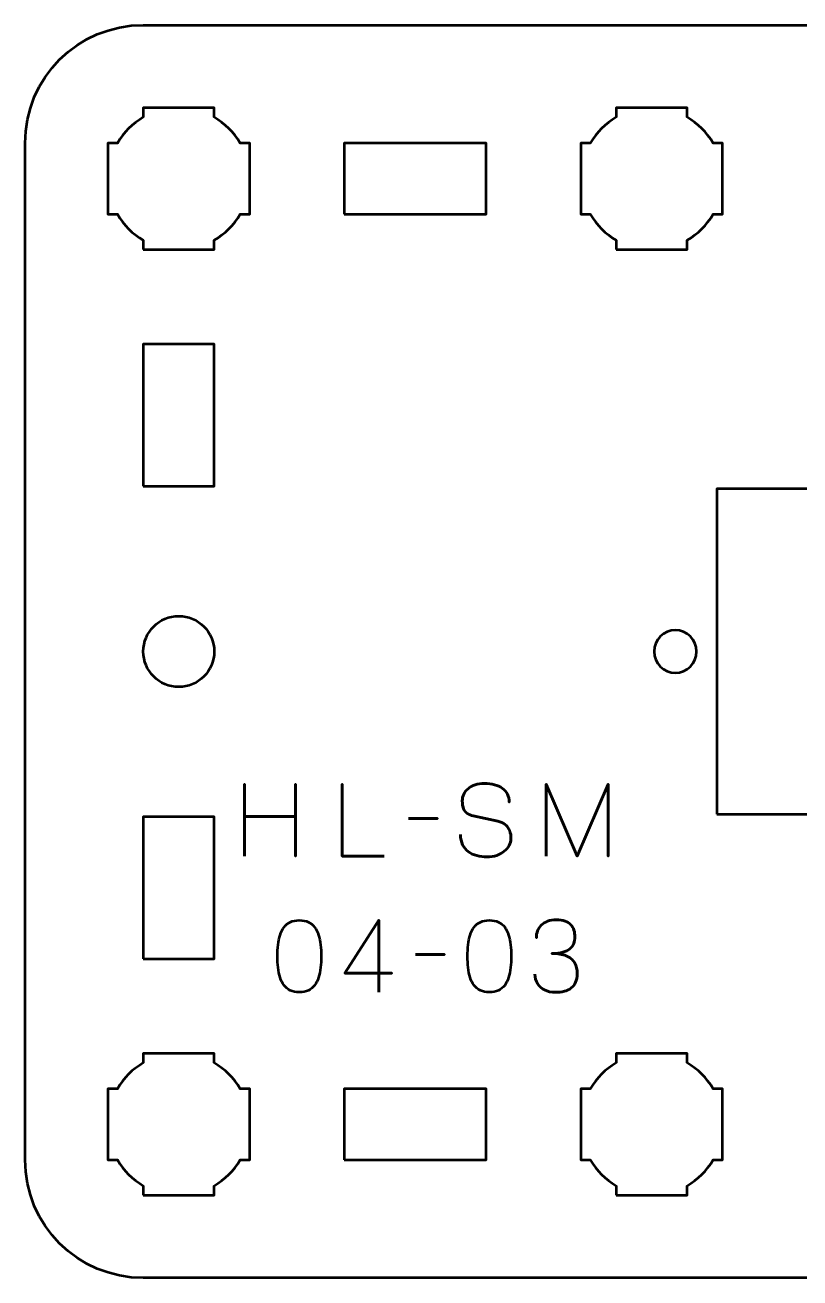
# Model space of a CAD drawing. Header units: centimetres. Extents: x -26.2 to 5.2, y -20.5 to -9.2.
# Drawn here: x -26.15 to -22.87, y -14.5 to -9.2 of the extents above; entities that cross this region are included whole.
import ezdxf

# ---------------------------------------------------------------- set-up
doc = ezdxf.new("R2010")
doc.units = ezdxf.units.CM
doc.header["$MEASUREMENT"] = 0
doc.layers.add('Layer 1', color=7, linetype='Continuous')

msp = doc.modelspace()

# ---------------------------------------------------------------- linework, layer by layer
at = {"layer": 'Layer 1', "color": 250, "lineweight": 53}
msp.add_ellipse((-25.49999, -11.85), major_axis=(0, 0.15), ratio=1, dxfattribs=at)
at = {"layer": 'Layer 1', "lineweight": 53}
for points, knots in [([(-26.15001, -13.79983), (-26.15001, -13.79983), (-26.15003, -13.99994), (-26.15003, -13.99994), (-26.15003, -13.99994), (-26.15003, -14.27694), (-25.92694, -14.50003), (-25.64994, -14.50003), (-25.64994, -14.50003), (-25.64994, -14.50003), (-19.35007, -14.50003), (-19.35007, -14.50003), (-19.35007, -14.50003), (-19.07293, -14.50003), (-18.84997, -14.27694), (-18.84997, -13.99994), (-18.84997, -13.99994), (-18.84997, -13.99994), (-18.84997, -9.70007), (-18.84997, -9.70007), (-18.84997, -9.70007), (-18.84997, -9.42293), (-19.07293, -9.19997), (-19.35007, -9.19997), (-19.35007, -9.19997), (-19.35007, -9.19997), (-25.64994, -9.19997), (-25.64994, -9.19997), (-25.64994, -9.19997), (-25.92694, -9.19997), (-26.15003, -9.42293), (-26.15003, -9.70007), (-26.15003, -9.70007), (-26.15003, -9.70007), (-26.15003, -11.46555), (-26.15003, -11.46555), (-26.15003, -11.46555), (-26.15003, -11.46555), (-26.15001, -13.79983), (-26.15001, -13.79983)], [0, 0, 0, 0, 0.1, 0.1, 0.1, 0.1, 0.2, 0.2, 0.2, 0.2, 0.3, 0.3, 0.3, 0.3, 0.4, 0.4, 0.4, 0.4, 0.5, 0.5, 0.5, 0.5, 0.6, 0.6, 0.6, 0.6, 0.7, 0.7, 0.7, 0.7, 0.8, 0.8, 0.8, 0.8, 0.9, 0.9, 0.9, 0.9, 1, 1, 1, 1]), ([(-25.64993, -10.15), (-25.64993, -10.15), (-25.64993, -10.10989), (-25.64993, -10.10989), (-25.64993, -10.10989), (-25.69554, -10.08357), (-25.73346, -10.04554), (-25.75978, -10.00007), (-25.75978, -10.00007), (-25.75978, -10.00007), (-25.8, -10.00007), (-25.8, -10.00007), (-25.8, -10.00007), (-25.8, -10.00007), (-25.8, -9.85), (-25.8, -9.85), (-25.8, -9.85), (-25.8, -9.85), (-25.8, -9.70007), (-25.8, -9.70007), (-25.8, -9.70007), (-25.8, -9.70007), (-25.75978, -9.70007), (-25.75978, -9.70007), (-25.75978, -9.70007), (-25.73346, -9.65445), (-25.69554, -9.61657), (-25.64993, -9.59025), (-25.64993, -9.59025), (-25.64993, -9.59025), (-25.64993, -9.55), (-25.64993, -9.55), (-25.64993, -9.55), (-25.64993, -9.55), (-25.5, -9.55), (-25.5, -9.55), (-25.5, -9.55), (-25.5, -9.55), (-25.34992, -9.55), (-25.34992, -9.55), (-25.34992, -9.55), (-25.34992, -9.55), (-25.34992, -9.59025), (-25.34992, -9.59025), (-25.34992, -9.59025), (-25.30445, -9.61657), (-25.26642, -9.65445), (-25.2401, -9.70007), (-25.2401, -9.70007), (-25.2401, -9.70007), (-25.19999, -9.70007), (-25.19999, -9.70007), (-25.19999, -9.70007), (-25.19999, -9.70007), (-25.19999, -9.85), (-25.19999, -9.85), (-25.19999, -9.85), (-25.19999, -9.85), (-25.19999, -10.00007), (-25.19999, -10.00007), (-25.19999, -10.00007), (-25.19999, -10.00007), (-25.2401, -10.00007), (-25.2401, -10.00007), (-25.2401, -10.00007), (-25.26642, -10.04554), (-25.30445, -10.08357), (-25.34992, -10.10989), (-25.34992, -10.10989), (-25.34992, -10.10989), (-25.34992, -10.15), (-25.34992, -10.15), (-25.34992, -10.15), (-25.34992, -10.15), (-25.5, -10.15), (-25.5, -10.15), (-25.5, -10.15), (-25.5, -10.15), (-25.64993, -10.15), (-25.64993, -10.15)], [0, 0, 0, 0, 0.05, 0.05, 0.05, 0.05, 0.1, 0.1, 0.1, 0.1, 0.15, 0.15, 0.15, 0.15, 0.2, 0.2, 0.2, 0.2, 0.25, 0.25, 0.25, 0.25, 0.3, 0.3, 0.3, 0.3, 0.35, 0.35, 0.35, 0.35, 0.4, 0.4, 0.4, 0.4, 0.45, 0.45, 0.45, 0.45, 0.5, 0.5, 0.5, 0.5, 0.55, 0.55, 0.55, 0.55, 0.6, 0.6, 0.6, 0.6, 0.65, 0.65, 0.65, 0.65, 0.7, 0.7, 0.7, 0.7, 0.75, 0.75, 0.75, 0.75, 0.8, 0.8, 0.8, 0.8, 0.85, 0.85, 0.85, 0.85, 0.9, 0.9, 0.9, 0.9, 0.95, 0.95, 0.95, 0.95, 1, 1, 1, 1]), ([(-23.64993, -10.15), (-23.64993, -10.15), (-23.64993, -10.10989), (-23.64993, -10.10989), (-23.64993, -10.10989), (-23.69554, -10.08357), (-23.73346, -10.04554), (-23.75978, -10.00007), (-23.75978, -10.00007), (-23.75978, -10.00007), (-23.8, -10.00007), (-23.8, -10.00007), (-23.8, -10.00007), (-23.8, -10.00007), (-23.8, -9.85), (-23.8, -9.85), (-23.8, -9.85), (-23.8, -9.85), (-23.8, -9.70007), (-23.8, -9.70007), (-23.8, -9.70007), (-23.8, -9.70007), (-23.75978, -9.70007), (-23.75978, -9.70007), (-23.75978, -9.70007), (-23.73346, -9.65445), (-23.69554, -9.61657), (-23.64993, -9.59025), (-23.64993, -9.59025), (-23.64993, -9.59025), (-23.64993, -9.55), (-23.64993, -9.55), (-23.64993, -9.55), (-23.64993, -9.55), (-23.5, -9.55), (-23.5, -9.55), (-23.5, -9.55), (-23.5, -9.55), (-23.34992, -9.55), (-23.34992, -9.55), (-23.34992, -9.55), (-23.34992, -9.55), (-23.34992, -9.59025), (-23.34992, -9.59025), (-23.34992, -9.59025), (-23.30445, -9.61657), (-23.26642, -9.65445), (-23.2401, -9.70007), (-23.2401, -9.70007), (-23.2401, -9.70007), (-23.19999, -9.70007), (-23.19999, -9.70007), (-23.19999, -9.70007), (-23.19999, -9.70007), (-23.19999, -9.85), (-23.19999, -9.85), (-23.19999, -9.85), (-23.19999, -9.85), (-23.19999, -10.00007), (-23.19999, -10.00007), (-23.19999, -10.00007), (-23.19999, -10.00007), (-23.2401, -10.00007), (-23.2401, -10.00007), (-23.2401, -10.00007), (-23.26642, -10.04554), (-23.30445, -10.08357), (-23.34992, -10.10989), (-23.34992, -10.10989), (-23.34992, -10.10989), (-23.34992, -10.15), (-23.34992, -10.15), (-23.34992, -10.15), (-23.34992, -10.15), (-23.5, -10.15), (-23.5, -10.15), (-23.5, -10.15), (-23.5, -10.15), (-23.64993, -10.15), (-23.64993, -10.15)], [0, 0, 0, 0, 0.05, 0.05, 0.05, 0.05, 0.1, 0.1, 0.1, 0.1, 0.15, 0.15, 0.15, 0.15, 0.2, 0.2, 0.2, 0.2, 0.25, 0.25, 0.25, 0.25, 0.3, 0.3, 0.3, 0.3, 0.35, 0.35, 0.35, 0.35, 0.4, 0.4, 0.4, 0.4, 0.45, 0.45, 0.45, 0.45, 0.5, 0.5, 0.5, 0.5, 0.55, 0.55, 0.55, 0.55, 0.6, 0.6, 0.6, 0.6, 0.65, 0.65, 0.65, 0.65, 0.7, 0.7, 0.7, 0.7, 0.75, 0.75, 0.75, 0.75, 0.8, 0.8, 0.8, 0.8, 0.85, 0.85, 0.85, 0.85, 0.9, 0.9, 0.9, 0.9, 0.95, 0.95, 0.95, 0.95, 1, 1, 1, 1]), ([(-24.79999, -10.00007), (-24.79999, -10.00007), (-24.79999, -9.70007), (-24.79999, -9.70007), (-24.79999, -9.70007), (-24.79999, -9.70007), (-24.19998, -9.70007), (-24.19998, -9.70007), (-24.19998, -9.70007), (-24.19998, -9.70007), (-24.19998, -10.00007), (-24.19998, -10.00007), (-24.19998, -10.00007), (-24.19998, -10.00007), (-24.79999, -10.00007), (-24.79999, -10.00007)], [0, 0, 0, 0, 0.25, 0.25, 0.25, 0.25, 0.5, 0.5, 0.5, 0.5, 0.75, 0.75, 0.75, 0.75, 1, 1, 1, 1]), ([(-25.65007, -11.15002), (-25.65007, -11.15002), (-25.65007, -10.55002), (-25.65007, -10.55002), (-25.65007, -10.55002), (-25.65007, -10.55002), (-25.35007, -10.55002), (-25.35007, -10.55002), (-25.35007, -10.55002), (-25.35007, -10.55002), (-25.35007, -11.15002), (-25.35007, -11.15002), (-25.35007, -11.15002), (-25.35007, -11.15002), (-25.65007, -11.15002), (-25.65007, -11.15002)], [0, 0, 0, 0, 0.25, 0.25, 0.25, 0.25, 0.5, 0.5, 0.5, 0.5, 0.75, 0.75, 0.75, 0.75, 1, 1, 1, 1]), ([(-23.22495, -12.53753), (-23.22495, -12.53753), (-23.22495, -11.16253), (-23.22495, -11.16253), (-23.22495, -11.16253), (-22.28625, -11.16253), (-21.78866, -11.16253), (-20.84996, -11.16253), (-20.84996, -11.16253), (-20.84996, -11.16253), (-20.84996, -12.53753), (-20.84996, -12.53753), (-20.84996, -12.53753), (-21.81104, -12.53753), (-22.26387, -12.53753), (-23.22495, -12.53753)], [0, 0, 0, 0, 0.25, 0.25, 0.25, 0.25, 0.5, 0.5, 0.5, 0.5, 0.75, 0.75, 0.75, 0.75, 1, 1, 1, 1]), ([(-23.48996, -11.85003), (-23.48996, -11.80033), (-23.44966, -11.76003), (-23.39996, -11.76003), (-23.39996, -11.76003), (-23.35026, -11.76003), (-23.30996, -11.80033), (-23.30996, -11.85003), (-23.30996, -11.85003), (-23.30996, -11.89973), (-23.35026, -11.94003), (-23.39996, -11.94003), (-23.39996, -11.94003), (-23.44966, -11.94003), (-23.48996, -11.89973), (-23.48996, -11.85003)], [0, 0, 0, 0, 0.25, 0.25, 0.25, 0.25, 0.5, 0.5, 0.5, 0.5, 0.75, 0.75, 0.75, 0.75, 1, 1, 1, 1]), ([(-25.65007, -13.14999), (-25.65007, -13.14999), (-25.65007, -12.54998), (-25.65007, -12.54998), (-25.65007, -12.54998), (-25.65007, -12.54998), (-25.35007, -12.54998), (-25.35007, -12.54998), (-25.35007, -12.54998), (-25.35007, -12.54998), (-25.35007, -13.14999), (-25.35007, -13.14999), (-25.35007, -13.14999), (-25.35007, -13.14999), (-25.65007, -13.14999), (-25.65007, -13.14999)], [0, 0, 0, 0, 0.25, 0.25, 0.25, 0.25, 0.5, 0.5, 0.5, 0.5, 0.75, 0.75, 0.75, 0.75, 1, 1, 1, 1]), ([(-25.64993, -14.15), (-25.64993, -14.15), (-25.64993, -14.10989), (-25.64993, -14.10989), (-25.64993, -14.10989), (-25.69554, -14.08357), (-25.73346, -14.04554), (-25.75978, -14.00007), (-25.75978, -14.00007), (-25.75978, -14.00007), (-25.8, -14.00007), (-25.8, -14.00007), (-25.8, -14.00007), (-25.8, -14.00007), (-25.8, -13.85), (-25.8, -13.85), (-25.8, -13.85), (-25.8, -13.85), (-25.8, -13.70007), (-25.8, -13.70007), (-25.8, -13.70007), (-25.8, -13.70007), (-25.75978, -13.70007), (-25.75978, -13.70007), (-25.75978, -13.70007), (-25.73346, -13.65445), (-25.69554, -13.61657), (-25.64993, -13.59025), (-25.64993, -13.59025), (-25.64993, -13.59025), (-25.64993, -13.55), (-25.64993, -13.55), (-25.64993, -13.55), (-25.64993, -13.55), (-25.5, -13.55), (-25.5, -13.55), (-25.5, -13.55), (-25.5, -13.55), (-25.34992, -13.55), (-25.34992, -13.55), (-25.34992, -13.55), (-25.34992, -13.55), (-25.34992, -13.59025), (-25.34992, -13.59025), (-25.34992, -13.59025), (-25.30445, -13.61657), (-25.26642, -13.65445), (-25.2401, -13.70007), (-25.2401, -13.70007), (-25.2401, -13.70007), (-25.19999, -13.70007), (-25.19999, -13.70007), (-25.19999, -13.70007), (-25.19999, -13.70007), (-25.19999, -13.85), (-25.19999, -13.85), (-25.19999, -13.85), (-25.19999, -13.85), (-25.19999, -14.00007), (-25.19999, -14.00007), (-25.19999, -14.00007), (-25.19999, -14.00007), (-25.2401, -14.00007), (-25.2401, -14.00007), (-25.2401, -14.00007), (-25.26642, -14.04554), (-25.30445, -14.08357), (-25.34992, -14.10989), (-25.34992, -14.10989), (-25.34992, -14.10989), (-25.34992, -14.15), (-25.34992, -14.15), (-25.34992, -14.15), (-25.34992, -14.15), (-25.5, -14.15), (-25.5, -14.15), (-25.5, -14.15), (-25.5, -14.15), (-25.64993, -14.15), (-25.64993, -14.15)], [0, 0, 0, 0, 0.05, 0.05, 0.05, 0.05, 0.1, 0.1, 0.1, 0.1, 0.15, 0.15, 0.15, 0.15, 0.2, 0.2, 0.2, 0.2, 0.25, 0.25, 0.25, 0.25, 0.3, 0.3, 0.3, 0.3, 0.35, 0.35, 0.35, 0.35, 0.4, 0.4, 0.4, 0.4, 0.45, 0.45, 0.45, 0.45, 0.5, 0.5, 0.5, 0.5, 0.55, 0.55, 0.55, 0.55, 0.6, 0.6, 0.6, 0.6, 0.65, 0.65, 0.65, 0.65, 0.7, 0.7, 0.7, 0.7, 0.75, 0.75, 0.75, 0.75, 0.8, 0.8, 0.8, 0.8, 0.85, 0.85, 0.85, 0.85, 0.9, 0.9, 0.9, 0.9, 0.95, 0.95, 0.95, 0.95, 1, 1, 1, 1]), ([(-23.64993, -14.15), (-23.64993, -14.15), (-23.64993, -14.10989), (-23.64993, -14.10989), (-23.64993, -14.10989), (-23.69554, -14.08357), (-23.73346, -14.04554), (-23.75978, -14.00007), (-23.75978, -14.00007), (-23.75978, -14.00007), (-23.8, -14.00007), (-23.8, -14.00007), (-23.8, -14.00007), (-23.8, -14.00007), (-23.8, -13.85), (-23.8, -13.85), (-23.8, -13.85), (-23.8, -13.85), (-23.8, -13.70007), (-23.8, -13.70007), (-23.8, -13.70007), (-23.8, -13.70007), (-23.75978, -13.70007), (-23.75978, -13.70007), (-23.75978, -13.70007), (-23.73346, -13.65445), (-23.69554, -13.61657), (-23.64993, -13.59025), (-23.64993, -13.59025), (-23.64993, -13.59025), (-23.64993, -13.55), (-23.64993, -13.55), (-23.64993, -13.55), (-23.64993, -13.55), (-23.5, -13.55), (-23.5, -13.55), (-23.5, -13.55), (-23.5, -13.55), (-23.34992, -13.55), (-23.34992, -13.55), (-23.34992, -13.55), (-23.34992, -13.55), (-23.34992, -13.59025), (-23.34992, -13.59025), (-23.34992, -13.59025), (-23.30445, -13.61657), (-23.26642, -13.65445), (-23.2401, -13.70007), (-23.2401, -13.70007), (-23.2401, -13.70007), (-23.19999, -13.70007), (-23.19999, -13.70007), (-23.19999, -13.70007), (-23.19999, -13.70007), (-23.19999, -13.85), (-23.19999, -13.85), (-23.19999, -13.85), (-23.19999, -13.85), (-23.19999, -14.00007), (-23.19999, -14.00007), (-23.19999, -14.00007), (-23.19999, -14.00007), (-23.2401, -14.00007), (-23.2401, -14.00007), (-23.2401, -14.00007), (-23.26642, -14.04554), (-23.30445, -14.08357), (-23.34992, -14.10989), (-23.34992, -14.10989), (-23.34992, -14.10989), (-23.34992, -14.15), (-23.34992, -14.15), (-23.34992, -14.15), (-23.34992, -14.15), (-23.5, -14.15), (-23.5, -14.15), (-23.5, -14.15), (-23.5, -14.15), (-23.64993, -14.15), (-23.64993, -14.15)], [0, 0, 0, 0, 0.05, 0.05, 0.05, 0.05, 0.1, 0.1, 0.1, 0.1, 0.15, 0.15, 0.15, 0.15, 0.2, 0.2, 0.2, 0.2, 0.25, 0.25, 0.25, 0.25, 0.3, 0.3, 0.3, 0.3, 0.35, 0.35, 0.35, 0.35, 0.4, 0.4, 0.4, 0.4, 0.45, 0.45, 0.45, 0.45, 0.5, 0.5, 0.5, 0.5, 0.55, 0.55, 0.55, 0.55, 0.6, 0.6, 0.6, 0.6, 0.65, 0.65, 0.65, 0.65, 0.7, 0.7, 0.7, 0.7, 0.75, 0.75, 0.75, 0.75, 0.8, 0.8, 0.8, 0.8, 0.85, 0.85, 0.85, 0.85, 0.9, 0.9, 0.9, 0.9, 0.95, 0.95, 0.95, 0.95, 1, 1, 1, 1]), ([(-24.79999, -13.99994), (-24.79999, -13.99994), (-24.79999, -13.69993), (-24.79999, -13.69993), (-24.79999, -13.69993), (-24.79999, -13.69993), (-24.19998, -13.69993), (-24.19998, -13.69993), (-24.19998, -13.69993), (-24.19998, -13.69993), (-24.19998, -13.99994), (-24.19998, -13.99994), (-24.19998, -13.99994), (-24.19998, -13.99994), (-24.79999, -13.99994), (-24.79999, -13.99994)], [0, 0, 0, 0, 0.25, 0.25, 0.25, 0.25, 0.5, 0.5, 0.5, 0.5, 0.75, 0.75, 0.75, 0.75, 1, 1, 1, 1])]:
    msp.add_open_spline(points, degree=3, knots=knots, dxfattribs=at)
at = {"layer": 'Layer 1', "color": 5, "lineweight": 53}
for points, knots in [([(-25.22217, -12.71637), (-25.22217, -12.71637), (-25.22217, -12.54746), (-25.22217, -12.54746), (-25.22217, -12.54746), (-25.22217, -12.54746), (-25.0067, -12.54746), (-25.0067, -12.54746), (-25.0067, -12.54746), (-25.0067, -12.54746), (-25.0067, -12.71637), (-25.0067, -12.71637), (-25.0067, -12.71637), (-25.0067, -12.71637), (-25.0067, -12.41157), (-25.0067, -12.41157), (-25.0067, -12.41157), (-25.0067, -12.41157), (-25.0067, -12.54746), (-25.0067, -12.54746), (-25.0067, -12.54746), (-25.0067, -12.54746), (-25.22217, -12.54746), (-25.22217, -12.54746), (-25.22217, -12.54746), (-25.22217, -12.54746), (-25.22217, -12.41157), (-25.22217, -12.41157), (-25.22217, -12.41157), (-25.22217, -12.41157), (-25.22217, -12.71637), (-25.22217, -12.71637)], [0, 0, 0, 0, 0.125, 0.125, 0.125, 0.125, 0.25, 0.25, 0.25, 0.25, 0.375, 0.375, 0.375, 0.375, 0.5, 0.5, 0.5, 0.5, 0.625, 0.625, 0.625, 0.625, 0.75, 0.75, 0.75, 0.75, 0.875, 0.875, 0.875, 0.875, 1, 1, 1, 1]), ([(-24.63078, -12.71637), (-24.63078, -12.71637), (-24.809, -12.71637), (-24.809, -12.71637), (-24.809, -12.71637), (-24.809, -12.71637), (-24.809, -12.41115), (-24.809, -12.41115), (-24.809, -12.41115), (-24.809, -12.41115), (-24.809, -12.71637), (-24.809, -12.71637), (-24.809, -12.71637), (-24.809, -12.71637), (-24.63078, -12.71637), (-24.63078, -12.71637)], [0, 0, 0, 0, 0.25, 0.25, 0.25, 0.25, 0.5, 0.5, 0.5, 0.5, 0.75, 0.75, 0.75, 0.75, 1, 1, 1, 1]), ([(-24.30863, -12.62408), (-24.30849, -12.64095), (-24.30553, -12.65541), (-24.2996, -12.66748), (-24.2996, -12.66748), (-24.29374, -12.67947), (-24.28556, -12.68928), (-24.27526, -12.6969), (-24.27526, -12.6969), (-24.26489, -12.70445), (-24.25296, -12.71002), (-24.23949, -12.71362), (-24.23949, -12.71362), (-24.22608, -12.71715), (-24.21169, -12.71891), (-24.19645, -12.71891), (-24.19645, -12.71891), (-24.18107, -12.71884), (-24.16724, -12.71658), (-24.15489, -12.71228), (-24.15489, -12.71228), (-24.14261, -12.70797), (-24.1321, -12.70219), (-24.12328, -12.69492), (-24.12328, -12.69492), (-24.11453, -12.68765), (-24.10776, -12.67954), (-24.10296, -12.67051), (-24.10296, -12.67051), (-24.09816, -12.66148), (-24.09562, -12.65224), (-24.09527, -12.64271), (-24.09527, -12.64271), (-24.09485, -12.63022), (-24.09668, -12.61879), (-24.1007, -12.60849), (-24.1007, -12.60849), (-24.10473, -12.59819), (-24.11094, -12.58958), (-24.11933, -12.58253), (-24.11933, -12.58253), (-24.12766, -12.57547), (-24.13817, -12.57053), (-24.15073, -12.56778), (-24.15073, -12.56778), (-24.15073, -12.56778), (-24.25444, -12.54534), (-24.25444, -12.54534), (-24.25444, -12.54534), (-24.26418, -12.5433), (-24.27258, -12.53984), (-24.27949, -12.53504), (-24.27949, -12.53504), (-24.28641, -12.53018), (-24.29177, -12.52347), (-24.29544, -12.51486), (-24.29544, -12.51486), (-24.29911, -12.50633), (-24.30101, -12.49546), (-24.30101, -12.48227), (-24.30101, -12.48227), (-24.30101, -12.47225), (-24.29896, -12.4628), (-24.2948, -12.45391), (-24.2948, -12.45391), (-24.29071, -12.44502), (-24.28464, -12.43718), (-24.27667, -12.43027), (-24.27667, -12.43027), (-24.2687, -12.42343), (-24.25882, -12.41806), (-24.24711, -12.41418), (-24.24711, -12.41418), (-24.23532, -12.41023), (-24.22185, -12.40826), (-24.20661, -12.40819), (-24.20661, -12.40819), (-24.1913, -12.40819), (-24.17726, -12.40995), (-24.16442, -12.41348), (-24.16442, -12.41348), (-24.15165, -12.41701), (-24.14057, -12.42209), (-24.13126, -12.42886), (-24.13126, -12.42886), (-24.12194, -12.43563), (-24.11475, -12.44396), (-24.10981, -12.45369), (-24.10981, -12.45369), (-24.10487, -12.4635), (-24.10254, -12.47472), (-24.10289, -12.48735), (-24.10289, -12.48735), (-24.10254, -12.47472), (-24.10487, -12.4635), (-24.10981, -12.45369), (-24.10981, -12.45369), (-24.11475, -12.44396), (-24.12194, -12.43563), (-24.13126, -12.42886), (-24.13126, -12.42886), (-24.14057, -12.42209), (-24.15165, -12.41701), (-24.16442, -12.41348), (-24.16442, -12.41348), (-24.17726, -12.40995), (-24.1913, -12.40819), (-24.20661, -12.40819), (-24.20661, -12.40819), (-24.22185, -12.40826), (-24.23532, -12.41023), (-24.24711, -12.41418), (-24.24711, -12.41418), (-24.25882, -12.41806), (-24.2687, -12.42343), (-24.27667, -12.43027), (-24.27667, -12.43027), (-24.28464, -12.43718), (-24.29071, -12.44502), (-24.2948, -12.45391), (-24.2948, -12.45391), (-24.29896, -12.4628), (-24.30101, -12.47225), (-24.30101, -12.48227), (-24.30101, -12.48227), (-24.30101, -12.49546), (-24.29918, -12.50633), (-24.29565, -12.51479), (-24.29565, -12.51479), (-24.29205, -12.52333), (-24.28676, -12.52996), (-24.27984, -12.53483), (-24.27984, -12.53483), (-24.27293, -12.53963), (-24.26446, -12.54316), (-24.25444, -12.54534), (-24.25444, -12.54534), (-24.25444, -12.54534), (-24.15073, -12.56778), (-24.15073, -12.56778), (-24.15073, -12.56778), (-24.13789, -12.57053), (-24.1273, -12.57547), (-24.11898, -12.58253), (-24.11898, -12.58253), (-24.11058, -12.58958), (-24.10444, -12.59819), (-24.10049, -12.60849), (-24.10049, -12.60849), (-24.09661, -12.61879), (-24.09485, -12.63022), (-24.09527, -12.64271), (-24.09527, -12.64271), (-24.09562, -12.65224), (-24.09816, -12.66148), (-24.10296, -12.67051), (-24.10296, -12.67051), (-24.10776, -12.67954), (-24.11453, -12.68765), (-24.12328, -12.69492), (-24.12328, -12.69492), (-24.1321, -12.70219), (-24.14261, -12.70797), (-24.15489, -12.71228), (-24.15489, -12.71228), (-24.16724, -12.71658), (-24.18107, -12.71884), (-24.19645, -12.71891), (-24.19645, -12.71891), (-24.21169, -12.71891), (-24.22608, -12.71715), (-24.23949, -12.71362), (-24.23949, -12.71362), (-24.25296, -12.71002), (-24.26489, -12.70445), (-24.27526, -12.6969), (-24.27526, -12.6969), (-24.28556, -12.68928), (-24.29374, -12.67947), (-24.2996, -12.66748), (-24.2996, -12.66748), (-24.30553, -12.65541), (-24.30849, -12.64095), (-24.30863, -12.62408)], [0, 0, 0, 0, 0.0217391, 0.0217391, 0.0217391, 0.0217391, 0.0434783, 0.0434783, 0.0434783, 0.0434783, 0.0652174, 0.0652174, 0.0652174, 0.0652174, 0.0869565, 0.0869565, 0.0869565, 0.0869565, 0.1086957, 0.1086957, 0.1086957, 0.1086957, 0.1304348, 0.1304348, 0.1304348, 0.1304348, 0.1521739, 0.1521739, 0.1521739, 0.1521739, 0.173913, 0.173913, 0.173913, 0.173913, 0.1956522, 0.1956522, 0.1956522, 0.1956522, 0.2173913, 0.2173913, 0.2173913, 0.2173913, 0.2391304, 0.2391304, 0.2391304, 0.2391304, 0.2608696, 0.2608696, 0.2608696, 0.2608696, 0.2826087, 0.2826087, 0.2826087, 0.2826087, 0.3043478, 0.3043478, 0.3043478, 0.3043478, 0.326087, 0.326087, 0.326087, 0.326087, 0.3478261, 0.3478261, 0.3478261, 0.3478261, 0.3695652, 0.3695652, 0.3695652, 0.3695652, 0.3913043, 0.3913043, 0.3913043, 0.3913043, 0.4130435, 0.4130435, 0.4130435, 0.4130435, 0.4347826, 0.4347826, 0.4347826, 0.4347826, 0.4565217, 0.4565217, 0.4565217, 0.4565217, 0.4782609, 0.4782609, 0.4782609, 0.4782609, 0.5, 0.5, 0.5, 0.5, 0.5217391, 0.5217391, 0.5217391, 0.5217391, 0.5434783, 0.5434783, 0.5434783, 0.5434783, 0.5652174, 0.5652174, 0.5652174, 0.5652174, 0.5869565, 0.5869565, 0.5869565, 0.5869565, 0.6086957, 0.6086957, 0.6086957, 0.6086957, 0.6304348, 0.6304348, 0.6304348, 0.6304348, 0.6521739, 0.6521739, 0.6521739, 0.6521739, 0.673913, 0.673913, 0.673913, 0.673913, 0.6956522, 0.6956522, 0.6956522, 0.6956522, 0.7173913, 0.7173913, 0.7173913, 0.7173913, 0.7391304, 0.7391304, 0.7391304, 0.7391304, 0.7608696, 0.7608696, 0.7608696, 0.7608696, 0.7826087, 0.7826087, 0.7826087, 0.7826087, 0.8043478, 0.8043478, 0.8043478, 0.8043478, 0.826087, 0.826087, 0.826087, 0.826087, 0.8478261, 0.8478261, 0.8478261, 0.8478261, 0.8695652, 0.8695652, 0.8695652, 0.8695652, 0.8913043, 0.8913043, 0.8913043, 0.8913043, 0.9130435, 0.9130435, 0.9130435, 0.9130435, 0.9347826, 0.9347826, 0.9347826, 0.9347826, 0.9565217, 0.9565217, 0.9565217, 0.9565217, 0.9782609, 0.9782609, 0.9782609, 0.9782609, 1, 1, 1, 1]), ([(-23.94668, -12.71637), (-23.94668, -12.71637), (-23.94668, -12.41115), (-23.94668, -12.41115), (-23.94668, -12.41115), (-23.94668, -12.41115), (-23.81545, -12.71637), (-23.81545, -12.71637), (-23.81545, -12.71637), (-23.81545, -12.71637), (-23.68379, -12.41115), (-23.68379, -12.41115), (-23.68379, -12.41115), (-23.68379, -12.41115), (-23.68379, -12.71637), (-23.68379, -12.71637), (-23.68379, -12.71637), (-23.68379, -12.71637), (-23.68379, -12.41115), (-23.68379, -12.41115), (-23.68379, -12.41115), (-23.68379, -12.41115), (-23.81545, -12.71637), (-23.81545, -12.71637), (-23.81545, -12.71637), (-23.81545, -12.71637), (-23.94668, -12.41115), (-23.94668, -12.41115), (-23.94668, -12.41115), (-23.94668, -12.41115), (-23.94668, -12.71637), (-23.94668, -12.71637)], [0, 0, 0, 0, 0.125, 0.125, 0.125, 0.125, 0.25, 0.25, 0.25, 0.25, 0.375, 0.375, 0.375, 0.375, 0.5, 0.5, 0.5, 0.5, 0.625, 0.625, 0.625, 0.625, 0.75, 0.75, 0.75, 0.75, 0.875, 0.875, 0.875, 0.875, 1, 1, 1, 1]), ([(-24.52876, -12.55677), (-24.52876, -12.55677), (-24.40557, -12.55677), (-24.40557, -12.55677), (-24.40557, -12.55677), (-24.40557, -12.55677), (-24.52876, -12.55677), (-24.52876, -12.55677)], [0, 0, 0, 0, 0.5, 0.5, 0.5, 0.5, 1, 1, 1, 1]), ([(-23.99367, -13.21506), (-23.9936, -13.2303), (-23.99007, -13.24356), (-23.98309, -13.25506), (-23.98309, -13.25506), (-23.9761, -13.26649), (-23.96615, -13.27545), (-23.95317, -13.28187), (-23.95317, -13.28187), (-23.94019, -13.28829), (-23.9246, -13.29154), (-23.90646, -13.29168), (-23.90646, -13.29168), (-23.89285, -13.29168), (-23.8805, -13.29027), (-23.86928, -13.28731), (-23.86928, -13.28731), (-23.85813, -13.28434), (-23.84854, -13.27976), (-23.84042, -13.27348), (-23.84042, -13.27348), (-23.83231, -13.2672), (-23.8261, -13.25908), (-23.82166, -13.24921), (-23.82166, -13.24921), (-23.81728, -13.23926), (-23.8151, -13.22733), (-23.81503, -13.21336), (-23.81503, -13.21336), (-23.81495, -13.19474), (-23.81876, -13.179), (-23.82631, -13.16623), (-23.82631, -13.16623), (-23.83386, -13.15346), (-23.84558, -13.14387), (-23.86131, -13.13731), (-23.86131, -13.13731), (-23.87704, -13.13074), (-23.89722, -13.12743), (-23.9217, -13.12743), (-23.9217, -13.12743), (-23.90343, -13.1275), (-23.88812, -13.12581), (-23.87563, -13.12235), (-23.87563, -13.12235), (-23.86321, -13.11889), (-23.85327, -13.11402), (-23.84579, -13.10767), (-23.84579, -13.10767), (-23.83831, -13.10139), (-23.83288, -13.09391), (-23.82963, -13.08531), (-23.82963, -13.08531), (-23.82631, -13.07677), (-23.82469, -13.06739), (-23.82476, -13.05716), (-23.82476, -13.05716), (-23.82469, -13.04692), (-23.8261, -13.03747), (-23.82892, -13.02872), (-23.82892, -13.02872), (-23.83168, -13.01997), (-23.83619, -13.01228), (-23.84233, -13.00572), (-23.84233, -13.00572), (-23.84847, -12.99916), (-23.85658, -12.99401), (-23.86653, -12.99034), (-23.86653, -12.99034), (-23.87655, -12.98667), (-23.88876, -12.98484), (-23.90308, -12.98477), (-23.90308, -12.98477), (-23.91733, -12.98484), (-23.92982, -12.98695), (-23.9404, -12.99105), (-23.9404, -12.99105), (-23.95106, -12.99514), (-23.9598, -13.00071), (-23.96686, -13.00784), (-23.96686, -13.00784), (-23.97384, -13.01496), (-23.97907, -13.02308), (-23.98252, -13.03225), (-23.98252, -13.03225), (-23.98605, -13.04142), (-23.98774, -13.05116), (-23.98774, -13.06139), (-23.98774, -13.06139), (-23.98774, -13.05116), (-23.98605, -13.04142), (-23.98252, -13.03225), (-23.98252, -13.03225), (-23.97907, -13.02308), (-23.97384, -13.01496), (-23.96686, -13.00784), (-23.96686, -13.00784), (-23.9598, -13.00071), (-23.95106, -12.99514), (-23.9404, -12.99105), (-23.9404, -12.99105), (-23.92982, -12.98695), (-23.91733, -12.98484), (-23.90308, -12.98477), (-23.90308, -12.98477), (-23.88876, -12.98484), (-23.87655, -12.98667), (-23.86653, -12.99034), (-23.86653, -12.99034), (-23.85658, -12.99401), (-23.84847, -12.99916), (-23.84233, -13.00572), (-23.84233, -13.00572), (-23.83619, -13.01228), (-23.83168, -13.01997), (-23.82892, -13.02872), (-23.82892, -13.02872), (-23.8261, -13.03747), (-23.82469, -13.04692), (-23.82476, -13.05716), (-23.82476, -13.05716), (-23.82469, -13.06739), (-23.82631, -13.07677), (-23.82963, -13.08531), (-23.82963, -13.08531), (-23.83288, -13.09391), (-23.83831, -13.10139), (-23.84579, -13.10767), (-23.84579, -13.10767), (-23.85327, -13.11402), (-23.86321, -13.11889), (-23.87563, -13.12235), (-23.87563, -13.12235), (-23.88812, -13.12581), (-23.90343, -13.1275), (-23.9217, -13.12743), (-23.9217, -13.12743), (-23.89722, -13.12743), (-23.87704, -13.13074), (-23.86131, -13.13731), (-23.86131, -13.13731), (-23.84558, -13.14387), (-23.83386, -13.15346), (-23.82631, -13.16623), (-23.82631, -13.16623), (-23.81876, -13.179), (-23.81495, -13.19474), (-23.81503, -13.21336), (-23.81503, -13.21336), (-23.8151, -13.22733), (-23.81728, -13.23926), (-23.82166, -13.24921), (-23.82166, -13.24921), (-23.8261, -13.25908), (-23.83231, -13.2672), (-23.84042, -13.27348), (-23.84042, -13.27348), (-23.84854, -13.27976), (-23.85813, -13.28434), (-23.86928, -13.28731), (-23.86928, -13.28731), (-23.8805, -13.29027), (-23.89285, -13.29168), (-23.90646, -13.29168), (-23.90646, -13.29168), (-23.9246, -13.29154), (-23.94019, -13.28829), (-23.95317, -13.28187), (-23.95317, -13.28187), (-23.96615, -13.27545), (-23.9761, -13.26649), (-23.98309, -13.25506), (-23.98309, -13.25506), (-23.99007, -13.24356), (-23.9936, -13.2303), (-23.99367, -13.21506)], [0, 0, 0, 0, 0.0227273, 0.0227273, 0.0227273, 0.0227273, 0.0454545, 0.0454545, 0.0454545, 0.0454545, 0.0681818, 0.0681818, 0.0681818, 0.0681818, 0.0909091, 0.0909091, 0.0909091, 0.0909091, 0.1136364, 0.1136364, 0.1136364, 0.1136364, 0.1363636, 0.1363636, 0.1363636, 0.1363636, 0.1590909, 0.1590909, 0.1590909, 0.1590909, 0.1818182, 0.1818182, 0.1818182, 0.1818182, 0.2045455, 0.2045455, 0.2045455, 0.2045455, 0.2272727, 0.2272727, 0.2272727, 0.2272727, 0.25, 0.25, 0.25, 0.25, 0.2727273, 0.2727273, 0.2727273, 0.2727273, 0.2954545, 0.2954545, 0.2954545, 0.2954545, 0.3181818, 0.3181818, 0.3181818, 0.3181818, 0.3409091, 0.3409091, 0.3409091, 0.3409091, 0.3636364, 0.3636364, 0.3636364, 0.3636364, 0.3863636, 0.3863636, 0.3863636, 0.3863636, 0.4090909, 0.4090909, 0.4090909, 0.4090909, 0.4318182, 0.4318182, 0.4318182, 0.4318182, 0.4545455, 0.4545455, 0.4545455, 0.4545455, 0.4772727, 0.4772727, 0.4772727, 0.4772727, 0.5, 0.5, 0.5, 0.5, 0.5227273, 0.5227273, 0.5227273, 0.5227273, 0.5454545, 0.5454545, 0.5454545, 0.5454545, 0.5681818, 0.5681818, 0.5681818, 0.5681818, 0.5909091, 0.5909091, 0.5909091, 0.5909091, 0.6136364, 0.6136364, 0.6136364, 0.6136364, 0.6363636, 0.6363636, 0.6363636, 0.6363636, 0.6590909, 0.6590909, 0.6590909, 0.6590909, 0.6818182, 0.6818182, 0.6818182, 0.6818182, 0.7045455, 0.7045455, 0.7045455, 0.7045455, 0.7272727, 0.7272727, 0.7272727, 0.7272727, 0.75, 0.75, 0.75, 0.75, 0.7727273, 0.7727273, 0.7727273, 0.7727273, 0.7954545, 0.7954545, 0.7954545, 0.7954545, 0.8181818, 0.8181818, 0.8181818, 0.8181818, 0.8409091, 0.8409091, 0.8409091, 0.8409091, 0.8636364, 0.8636364, 0.8636364, 0.8636364, 0.8863636, 0.8863636, 0.8863636, 0.8863636, 0.9090909, 0.9090909, 0.9090909, 0.9090909, 0.9318182, 0.9318182, 0.9318182, 0.9318182, 0.9545455, 0.9545455, 0.9545455, 0.9545455, 0.9772727, 0.9772727, 0.9772727, 0.9772727, 1, 1, 1, 1]), ([(-24.99018, -13.29168), (-24.97537, -13.29161), (-24.9626, -13.289), (-24.95194, -13.28392), (-24.95194, -13.28392), (-24.94136, -13.27884), (-24.93254, -13.27157), (-24.92549, -13.26233), (-24.92549, -13.26233), (-24.9185, -13.25302), (-24.913, -13.24201), (-24.90891, -13.22931), (-24.90891, -13.22931), (-24.90488, -13.21661), (-24.90199, -13.20271), (-24.90037, -13.18747), (-24.90037, -13.18747), (-24.89867, -13.17223), (-24.89783, -13.15621), (-24.8979, -13.13928), (-24.8979, -13.13928), (-24.89783, -13.12242), (-24.89867, -13.1064), (-24.90037, -13.09123), (-24.90037, -13.09123), (-24.90199, -13.07606), (-24.90488, -13.06209), (-24.90891, -13.04939), (-24.90891, -13.04939), (-24.913, -13.03676), (-24.9185, -13.02576), (-24.92549, -13.01637), (-24.92549, -13.01637), (-24.93254, -13.00706), (-24.94136, -12.99979), (-24.95194, -12.99471), (-24.95194, -12.99471), (-24.9626, -12.98956), (-24.97537, -12.98695), (-24.99018, -12.98688), (-24.99018, -12.98688), (-25.005, -12.98695), (-25.01777, -12.98956), (-25.02843, -12.99471), (-25.02843, -12.99471), (-25.03901, -12.99979), (-25.04783, -13.00706), (-25.05488, -13.01637), (-25.05488, -13.01637), (-25.06187, -13.02576), (-25.06737, -13.03676), (-25.07146, -13.04939), (-25.07146, -13.04939), (-25.07549, -13.06209), (-25.07838, -13.07606), (-25.08, -13.09123), (-25.08, -13.09123), (-25.08169, -13.1064), (-25.08254, -13.12242), (-25.08247, -13.13928), (-25.08247, -13.13928), (-25.08254, -13.15621), (-25.08169, -13.17223), (-25.08, -13.18747), (-25.08, -13.18747), (-25.07838, -13.20271), (-25.07549, -13.21661), (-25.07146, -13.22931), (-25.07146, -13.22931), (-25.06737, -13.24201), (-25.06187, -13.25302), (-25.05488, -13.26233), (-25.05488, -13.26233), (-25.04783, -13.27157), (-25.03901, -13.27884), (-25.02843, -13.28392), (-25.02843, -13.28392), (-25.01777, -13.289), (-25.005, -13.29161), (-24.99018, -13.29168)], [0, 0, 0, 0, 0.05, 0.05, 0.05, 0.05, 0.1, 0.1, 0.1, 0.1, 0.15, 0.15, 0.15, 0.15, 0.2, 0.2, 0.2, 0.2, 0.25, 0.25, 0.25, 0.25, 0.3, 0.3, 0.3, 0.3, 0.35, 0.35, 0.35, 0.35, 0.4, 0.4, 0.4, 0.4, 0.45, 0.45, 0.45, 0.45, 0.5, 0.5, 0.5, 0.5, 0.55, 0.55, 0.55, 0.55, 0.6, 0.6, 0.6, 0.6, 0.65, 0.65, 0.65, 0.65, 0.7, 0.7, 0.7, 0.7, 0.75, 0.75, 0.75, 0.75, 0.8, 0.8, 0.8, 0.8, 0.85, 0.85, 0.85, 0.85, 0.9, 0.9, 0.9, 0.9, 0.95, 0.95, 0.95, 0.95, 1, 1, 1, 1]), ([(-24.99018, -13.29168), (-24.97537, -13.29161), (-24.9626, -13.289), (-24.95194, -13.28392), (-24.95194, -13.28392), (-24.94136, -13.27884), (-24.93254, -13.27157), (-24.92549, -13.26233), (-24.92549, -13.26233), (-24.9185, -13.25302), (-24.913, -13.24201), (-24.90891, -13.22931), (-24.90891, -13.22931), (-24.90488, -13.21661), (-24.90199, -13.20271), (-24.90037, -13.18747), (-24.90037, -13.18747), (-24.89867, -13.17223), (-24.89783, -13.15621), (-24.8979, -13.13928), (-24.8979, -13.13928), (-24.89783, -13.12242), (-24.89867, -13.1064), (-24.90037, -13.09123), (-24.90037, -13.09123), (-24.90199, -13.07606), (-24.90488, -13.06209), (-24.90891, -13.04939), (-24.90891, -13.04939), (-24.913, -13.03676), (-24.9185, -13.02576), (-24.92549, -13.01637), (-24.92549, -13.01637), (-24.93254, -13.00706), (-24.94136, -12.99979), (-24.95194, -12.99471), (-24.95194, -12.99471), (-24.9626, -12.98956), (-24.97537, -12.98695), (-24.99018, -12.98688), (-24.99018, -12.98688), (-25.005, -12.98695), (-25.01777, -12.98956), (-25.02843, -12.99471), (-25.02843, -12.99471), (-25.03901, -12.99979), (-25.04783, -13.00706), (-25.05488, -13.01637), (-25.05488, -13.01637), (-25.06187, -13.02576), (-25.06737, -13.03676), (-25.07146, -13.04939), (-25.07146, -13.04939), (-25.07549, -13.06209), (-25.07838, -13.07606), (-25.08, -13.09123), (-25.08, -13.09123), (-25.08169, -13.1064), (-25.08254, -13.12242), (-25.08247, -13.13928), (-25.08247, -13.13928), (-25.08254, -13.15621), (-25.08169, -13.17223), (-25.08, -13.18747), (-25.08, -13.18747), (-25.07838, -13.20271), (-25.07549, -13.21661), (-25.07146, -13.22931), (-25.07146, -13.22931), (-25.06737, -13.24201), (-25.06187, -13.25302), (-25.05488, -13.26233), (-25.05488, -13.26233), (-25.04783, -13.27157), (-25.03901, -13.27884), (-25.02843, -13.28392), (-25.02843, -13.28392), (-25.01777, -13.289), (-25.005, -13.29161), (-24.99018, -13.29168)], [0, 0, 0, 0, 0.05, 0.05, 0.05, 0.05, 0.1, 0.1, 0.1, 0.1, 0.15, 0.15, 0.15, 0.15, 0.2, 0.2, 0.2, 0.2, 0.25, 0.25, 0.25, 0.25, 0.3, 0.3, 0.3, 0.3, 0.35, 0.35, 0.35, 0.35, 0.4, 0.4, 0.4, 0.4, 0.45, 0.45, 0.45, 0.45, 0.5, 0.5, 0.5, 0.5, 0.55, 0.55, 0.55, 0.55, 0.6, 0.6, 0.6, 0.6, 0.65, 0.65, 0.65, 0.65, 0.7, 0.7, 0.7, 0.7, 0.75, 0.75, 0.75, 0.75, 0.8, 0.8, 0.8, 0.8, 0.85, 0.85, 0.85, 0.85, 0.9, 0.9, 0.9, 0.9, 0.95, 0.95, 0.95, 0.95, 1, 1, 1, 1]), ([(-24.65364, -13.29168), (-24.65364, -13.29168), (-24.65364, -12.98646), (-24.65364, -12.98646), (-24.65364, -12.98646), (-24.65364, -12.98646), (-24.79757, -13.2104), (-24.79757, -13.2104), (-24.79757, -13.2104), (-24.79757, -13.2104), (-24.59945, -13.2104), (-24.59945, -13.2104), (-24.59945, -13.2104), (-24.59945, -13.2104), (-24.79757, -13.2104), (-24.79757, -13.2104), (-24.79757, -13.2104), (-24.79757, -13.2104), (-24.65364, -12.98646), (-24.65364, -12.98646), (-24.65364, -12.98646), (-24.65364, -12.98646), (-24.65364, -13.29168), (-24.65364, -13.29168)], [0, 0, 0, 0, 0.1666667, 0.1666667, 0.1666667, 0.1666667, 0.3333333, 0.3333333, 0.3333333, 0.3333333, 0.5, 0.5, 0.5, 0.5, 0.6666667, 0.6666667, 0.6666667, 0.6666667, 0.8333333, 0.8333333, 0.8333333, 0.8333333, 1, 1, 1, 1]), ([(-24.18628, -13.29168), (-24.17147, -13.29161), (-24.1587, -13.289), (-24.14804, -13.28392), (-24.14804, -13.28392), (-24.13746, -13.27884), (-24.12864, -13.27157), (-24.12159, -13.26233), (-24.12159, -13.26233), (-24.1146, -13.25302), (-24.1091, -13.24201), (-24.10501, -13.22931), (-24.10501, -13.22931), (-24.10098, -13.21661), (-24.09809, -13.20271), (-24.09647, -13.18747), (-24.09647, -13.18747), (-24.09477, -13.17223), (-24.09393, -13.15621), (-24.094, -13.13928), (-24.094, -13.13928), (-24.09393, -13.12242), (-24.09477, -13.1064), (-24.09647, -13.09123), (-24.09647, -13.09123), (-24.09809, -13.07606), (-24.10098, -13.06209), (-24.10501, -13.04939), (-24.10501, -13.04939), (-24.1091, -13.03676), (-24.1146, -13.02576), (-24.12159, -13.01637), (-24.12159, -13.01637), (-24.12864, -13.00706), (-24.13746, -12.99979), (-24.14804, -12.99471), (-24.14804, -12.99471), (-24.1587, -12.98956), (-24.17147, -12.98695), (-24.18628, -12.98688), (-24.18628, -12.98688), (-24.2011, -12.98695), (-24.21387, -12.98956), (-24.22453, -12.99471), (-24.22453, -12.99471), (-24.23511, -12.99979), (-24.24393, -13.00706), (-24.25098, -13.01637), (-24.25098, -13.01637), (-24.25797, -13.02576), (-24.26347, -13.03676), (-24.26756, -13.04939), (-24.26756, -13.04939), (-24.27159, -13.06209), (-24.27448, -13.07606), (-24.2761, -13.09123), (-24.2761, -13.09123), (-24.27779, -13.1064), (-24.27864, -13.12242), (-24.27857, -13.13928), (-24.27857, -13.13928), (-24.27864, -13.15621), (-24.27779, -13.17223), (-24.2761, -13.18747), (-24.2761, -13.18747), (-24.27448, -13.20271), (-24.27159, -13.21661), (-24.26756, -13.22931), (-24.26756, -13.22931), (-24.26347, -13.24201), (-24.25797, -13.25302), (-24.25098, -13.26233), (-24.25098, -13.26233), (-24.24393, -13.27157), (-24.23511, -13.27884), (-24.22453, -13.28392), (-24.22453, -13.28392), (-24.21387, -13.289), (-24.2011, -13.29161), (-24.18628, -13.29168)], [0, 0, 0, 0, 0.05, 0.05, 0.05, 0.05, 0.1, 0.1, 0.1, 0.1, 0.15, 0.15, 0.15, 0.15, 0.2, 0.2, 0.2, 0.2, 0.25, 0.25, 0.25, 0.25, 0.3, 0.3, 0.3, 0.3, 0.35, 0.35, 0.35, 0.35, 0.4, 0.4, 0.4, 0.4, 0.45, 0.45, 0.45, 0.45, 0.5, 0.5, 0.5, 0.5, 0.55, 0.55, 0.55, 0.55, 0.6, 0.6, 0.6, 0.6, 0.65, 0.65, 0.65, 0.65, 0.7, 0.7, 0.7, 0.7, 0.75, 0.75, 0.75, 0.75, 0.8, 0.8, 0.8, 0.8, 0.85, 0.85, 0.85, 0.85, 0.9, 0.9, 0.9, 0.9, 0.95, 0.95, 0.95, 0.95, 1, 1, 1, 1]), ([(-24.18628, -13.29168), (-24.17147, -13.29161), (-24.1587, -13.289), (-24.14804, -13.28392), (-24.14804, -13.28392), (-24.13746, -13.27884), (-24.12864, -13.27157), (-24.12159, -13.26233), (-24.12159, -13.26233), (-24.1146, -13.25302), (-24.1091, -13.24201), (-24.10501, -13.22931), (-24.10501, -13.22931), (-24.10098, -13.21661), (-24.09809, -13.20271), (-24.09647, -13.18747), (-24.09647, -13.18747), (-24.09477, -13.17223), (-24.09393, -13.15621), (-24.094, -13.13928), (-24.094, -13.13928), (-24.09393, -13.12242), (-24.09477, -13.1064), (-24.09647, -13.09123), (-24.09647, -13.09123), (-24.09809, -13.07606), (-24.10098, -13.06209), (-24.10501, -13.04939), (-24.10501, -13.04939), (-24.1091, -13.03676), (-24.1146, -13.02576), (-24.12159, -13.01637), (-24.12159, -13.01637), (-24.12864, -13.00706), (-24.13746, -12.99979), (-24.14804, -12.99471), (-24.14804, -12.99471), (-24.1587, -12.98956), (-24.17147, -12.98695), (-24.18628, -12.98688), (-24.18628, -12.98688), (-24.2011, -12.98695), (-24.21387, -12.98956), (-24.22453, -12.99471), (-24.22453, -12.99471), (-24.23511, -12.99979), (-24.24393, -13.00706), (-24.25098, -13.01637), (-24.25098, -13.01637), (-24.25797, -13.02576), (-24.26347, -13.03676), (-24.26756, -13.04939), (-24.26756, -13.04939), (-24.27159, -13.06209), (-24.27448, -13.07606), (-24.2761, -13.09123), (-24.2761, -13.09123), (-24.27779, -13.1064), (-24.27864, -13.12242), (-24.27857, -13.13928), (-24.27857, -13.13928), (-24.27864, -13.15621), (-24.27779, -13.17223), (-24.2761, -13.18747), (-24.2761, -13.18747), (-24.27448, -13.20271), (-24.27159, -13.21661), (-24.26756, -13.22931), (-24.26756, -13.22931), (-24.26347, -13.24201), (-24.25797, -13.25302), (-24.25098, -13.26233), (-24.25098, -13.26233), (-24.24393, -13.27157), (-24.23511, -13.27884), (-24.22453, -13.28392), (-24.22453, -13.28392), (-24.21387, -13.289), (-24.2011, -13.29161), (-24.18628, -13.29168)], [0, 0, 0, 0, 0.05, 0.05, 0.05, 0.05, 0.1, 0.1, 0.1, 0.1, 0.15, 0.15, 0.15, 0.15, 0.2, 0.2, 0.2, 0.2, 0.25, 0.25, 0.25, 0.25, 0.3, 0.3, 0.3, 0.3, 0.35, 0.35, 0.35, 0.35, 0.4, 0.4, 0.4, 0.4, 0.45, 0.45, 0.45, 0.45, 0.5, 0.5, 0.5, 0.5, 0.55, 0.55, 0.55, 0.55, 0.6, 0.6, 0.6, 0.6, 0.65, 0.65, 0.65, 0.65, 0.7, 0.7, 0.7, 0.7, 0.75, 0.75, 0.75, 0.75, 0.8, 0.8, 0.8, 0.8, 0.85, 0.85, 0.85, 0.85, 0.9, 0.9, 0.9, 0.9, 0.95, 0.95, 0.95, 0.95, 1, 1, 1, 1]), ([(-24.4987, -13.13208), (-24.4987, -13.13208), (-24.37551, -13.13208), (-24.37551, -13.13208), (-24.37551, -13.13208), (-24.37551, -13.13208), (-24.4987, -13.13208), (-24.4987, -13.13208)], [0, 0, 0, 0, 0.5, 0.5, 0.5, 0.5, 1, 1, 1, 1])]:
    msp.add_open_spline(points, degree=3, knots=knots, dxfattribs=at)

doc.saveas('drawing.dxf')
